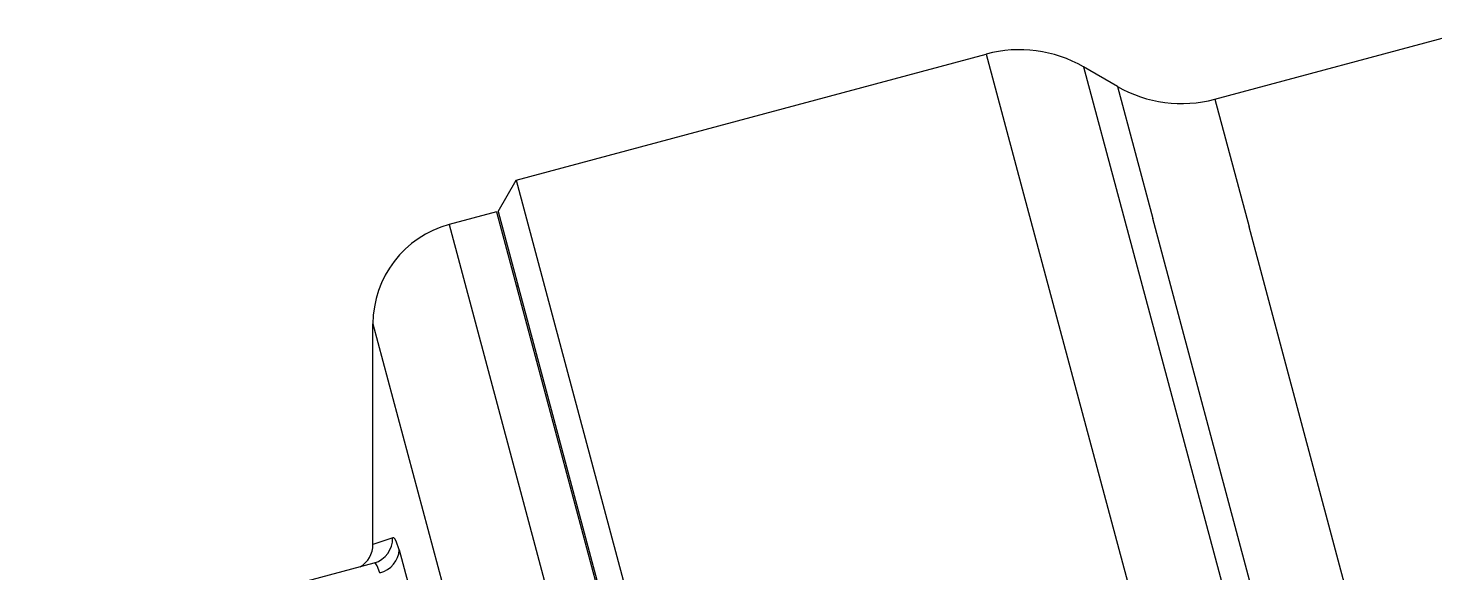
# Model space of a CAD drawing. Header units: millimetres. Extents: x 15 to 265, y 10 to 205.
# Drawn here: x 200.273 to 202.737, y 80.137 to 81.091 of the extents above; entities that cross this region are included whole.
import ezdxf

# ---------------------------------------------------------------- set-up
doc = ezdxf.new("R2010")
doc.units = ezdxf.units.MM
doc.layers.add('WIRENO', color=250, linetype='Continuous')

# ---------------------------------------------------------------- blocks, each defined once
blk = doc.blocks.new('ReguladorAgua')
at = {"color": 7}
for p, q in [((346.8408, 127.8309), (346.5704, 128.84)), ((347.5387, 127.8335), (345.9604, 127.4106)), ((346.8413, 127.8292), (346.8408, 127.8309)), ((346.9147, 127.7758), (346.8947, 127.8335)), ((346.8947, 127.8335), (347.5387, 127.8335)), ((346.8791, 127.7565), (346.7308, 127.7168)), ((347.8284, 127.6112), (346.1389, 127.1585)), ((347.8655, 127.4727), (347.8284, 127.6112)), ((347.8655, 127.4727), (346.176, 127.02)), ((347.8667, 127.4682), (341.7458, 125.8282)), ((347.8667, 127.4682), (347.9586, 127.4152)), ((347.9586, 127.4152), (347.5506, 127.3059)), ((347.6494, 127.41), (347.6482, 127.4145)), ((347.9586, 127.4152), (348.3262, 126.0432)), ((347.5506, 127.3059), (341.7017, 125.7387)), ((348.3262, 126.0432), (347.9183, 125.9339)), ((347.9183, 125.9339), (341.6613, 124.2574)), ((348.2887, 125.7587), (347.8938, 125.6529)), ((348.2319, 125.6603), (348.2887, 125.7587)), ((347.8938, 125.6529), (341.836, 124.0297)), ((348.2319, 125.6603), (347.8465, 125.557)), ((341.9344, 123.9729), (347.8465, 125.557)), ((348.1945, 125.3757), (347.822, 125.2759)), ((348.1945, 125.3757), (348.4019, 124.6016)), ((342.1091, 123.7452), (347.822, 125.2759))]:
    blk.add_line(p, q, dxfattribs=at)
for points in [[(346.8124, 127.8136), (346.8329, 127.821), (346.8386, 127.8249), (346.8405, 127.8276), (346.8408, 127.831)], [(346.8791, 127.7565), (346.9047, 127.7653), (346.9118, 127.7695), (346.9143, 127.7724), (346.9148, 127.7738), (346.9147, 127.7758)]]:
    blk.add_lwpolyline(points, dxfattribs=at)
for centre, radius, start, end in [((346.8946, 127.9082), 0.0747, 210.5163, 270.0471), ((346.9128, 127.8505), 0.0746, 196.5656, 271.4683), ((347.5387, 127.5335), 0.3, 15, 90), ((347.964, 125.9462), 0.375, 330, 15), ((348.5567, 125.4728), 0.375, 150, 195)]:
    blk.add_arc(centre, radius, start, end, dxfattribs=at)
blk.add_ellipse((346.8771, 127.831), major_axis=(0.0194, -0.0724), ratio=0.893495, start_param=4.712389, end_param=6.021386, dxfattribs=at)

msp = doc.modelspace()

# ---------------------------------------------------------------- block references
at = {"layer": 'WIRENO', "xscale": 0.6, "yscale": 0.6, "zscale": 0.6, "rotation": 90}
msp.add_blockref('ReguladorAgua', (277.5767, -127.9502), dxfattribs=at)

doc.saveas('drawing.dxf')
